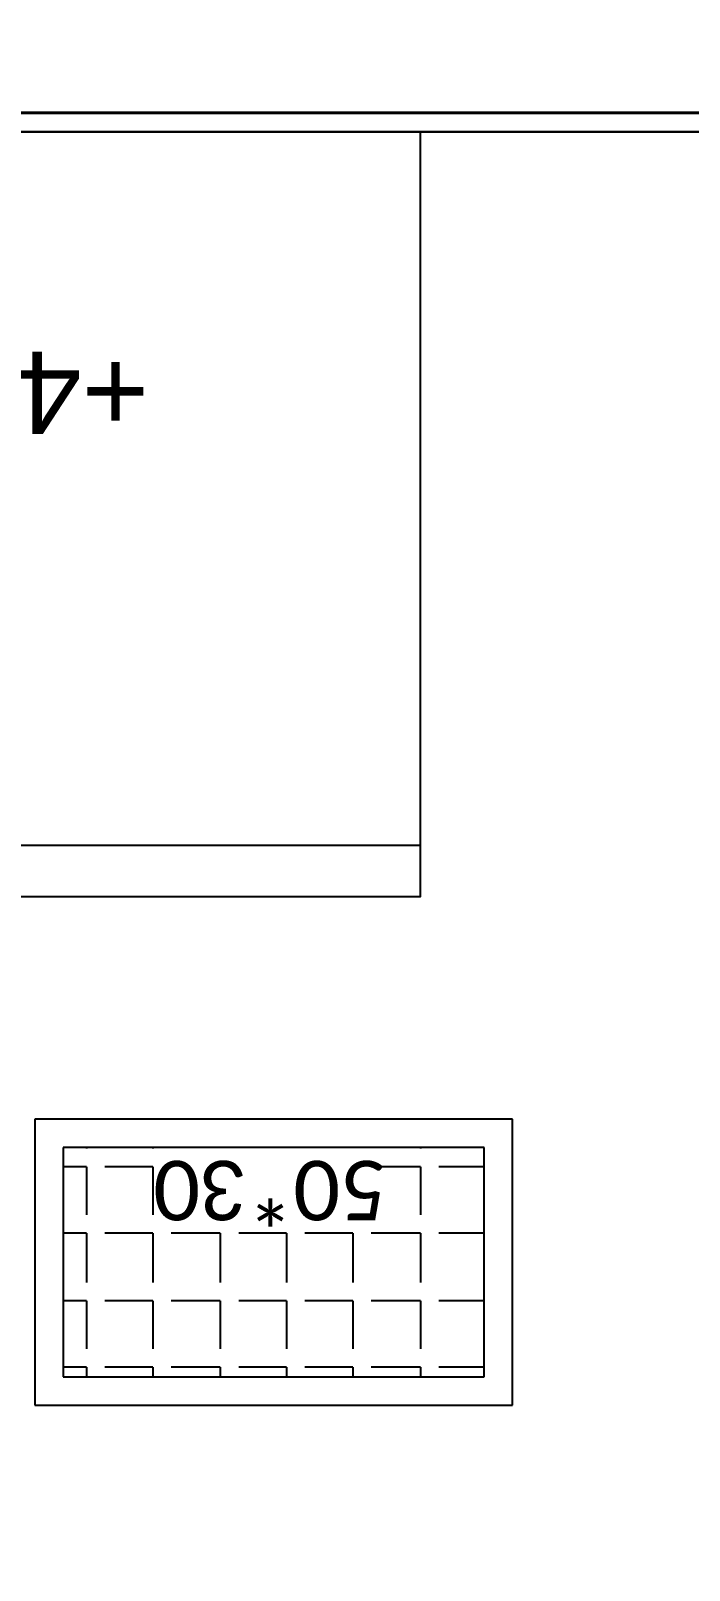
# Model space of a CAD drawing. Header units: millimetres. Extents: x 933584 to 974011, y 4545988 to 4553664.
# Drawn here: x 940020.9 to 940089.8, y 4547063.2 to 4547224.1 of the extents above; entities that cross this region are included whole.
import ezdxf

# ---------------------------------------------------------------- set-up
doc = ezdxf.new("R2010")
doc.units = ezdxf.units.MM
doc.linetypes.add('568_AVN_KES_01$0$HIDDEN', pattern=[0.375, 0.25, -0.125])
doc.layers.get('0').update_dxf_attribs({"color": 255})
for name, color, linetype in [('0-EST-MEA', 10, 'Continuous'), ('0-LNS-SPL', 13, '568_AVN_KES_01$0$HIDDEN'), ('8-KBT-KEQ', 4, 'Continuous')]:
    doc.layers.add(name, color=color, linetype=linetype)
doc.layers.add('2-SPS-IBW', color=5, linetype='Continuous', lineweight=40)
doc.styles.add('Arial$001H0', font='arial.ttf')
doc.styles.add('Calibri$001H0', font='calibri.ttf')

msp = doc.modelspace()

# ---------------------------------------------------------------- linework, layer by layer
at = {"color": 9, "linetype": 'Continuous', "lineweight": -2, "true_color": 0xbababa}
for p, q in [((940071.27, 4547110.31), (940021.33, 4547110.31)), ((940021.33, 4547110.31), (940021.33, 4547080.4)), ((940071.27, 4547080.4), (940071.27, 4547110.31)), ((940068.31, 4547107.36), (940024.28, 4547107.36)), ((940024.28, 4547107.36), (940024.28, 4547083.36)), ((940026.72, 4547107.36), (940026.72, 4547107.23)), ((940033.65, 4547107.36), (940033.65, 4547107.23)), ((940061.64, 4547107.36), (940061.64, 4547107.23)), ((940068.31, 4547083.36), (940068.31, 4547107.36)), ((940026.72, 4547105.31), (940024.28, 4547105.31)), ((940026.72, 4547105.31), (940026.72, 4547100.3)), ((940033.65, 4547105.31), (940028.65, 4547105.31)), ((940033.65, 4547105.31), (940033.65, 4547100.3)), ((940061.64, 4547105.31), (940056.5, 4547105.31)), ((940061.64, 4547105.31), (940061.64, 4547100.3)), ((940068.31, 4547105.31), (940063.56, 4547105.31)), ((940026.72, 4547098.38), (940024.28, 4547098.38)), ((940026.72, 4547098.38), (940026.72, 4547093.24)), ((940033.65, 4547098.38), (940028.65, 4547098.38)), ((940033.65, 4547098.38), (940033.65, 4547093.24)), ((940040.71, 4547098.38), (940035.58, 4547098.38)), ((940040.71, 4547098.38), (940040.71, 4547093.24)), ((940047.65, 4547098.38), (940042.64, 4547098.38)), ((940047.65, 4547098.38), (940047.65, 4547093.24)), ((940054.58, 4547098.38), (940049.57, 4547098.38)), ((940054.58, 4547098.38), (940054.58, 4547093.24)), ((940061.64, 4547098.38), (940056.5, 4547098.38)), ((940061.64, 4547098.38), (940061.64, 4547093.24)), ((940068.31, 4547098.38), (940063.56, 4547098.38)), ((940026.72, 4547091.32), (940024.28, 4547091.32)), ((940026.72, 4547091.32), (940026.72, 4547086.31)), ((940033.65, 4547091.32), (940028.65, 4547091.32)), ((940033.65, 4547091.32), (940033.65, 4547086.31)), ((940040.71, 4547091.32), (940035.58, 4547091.32)), ((940040.71, 4547091.32), (940040.71, 4547086.31)), ((940047.65, 4547091.32), (940042.64, 4547091.32)), ((940047.65, 4547091.32), (940047.65, 4547086.31)), ((940054.58, 4547091.32), (940049.57, 4547091.32)), ((940054.58, 4547091.32), (940054.58, 4547086.31)), ((940061.64, 4547091.32), (940056.5, 4547091.32)), ((940061.64, 4547091.32), (940061.64, 4547086.31)), ((940068.31, 4547091.32), (940063.56, 4547091.32)), ((940026.72, 4547084.38), (940024.28, 4547084.38)), ((940024.28, 4547083.36), (940068.31, 4547083.36)), ((940026.72, 4547084.38), (940026.72, 4547083.36)), ((940033.65, 4547084.38), (940028.65, 4547084.38)), ((940033.65, 4547084.38), (940033.65, 4547083.36)), ((940040.71, 4547084.38), (940035.58, 4547084.38)), ((940040.71, 4547084.38), (940040.71, 4547083.36)), ((940047.65, 4547084.38), (940042.64, 4547084.38)), ((940047.65, 4547084.38), (940047.65, 4547083.36)), ((940054.58, 4547084.38), (940049.57, 4547084.38)), ((940054.58, 4547084.38), (940054.58, 4547083.36)), ((940061.64, 4547084.38), (940056.5, 4547084.38)), ((940061.64, 4547084.38), (940061.64, 4547083.36)), ((940068.31, 4547084.38), (940063.56, 4547084.38)), ((940021.33, 4547080.4), (940071.27, 4547080.4))]:
    msp.add_line(p, q, dxfattribs=at)
at = {"layer": '0-EST-MEA'}
msp.add_lwpolyline([(939760.15, 4547503.22), (939754.59, 4547461.71), (939716.71, 4547475.68), (939716.71, 4547257.53), (939757.71, 4547257.53), (939757.71, 4546973.53), (939847.71, 4546973.53), (939847.71, 4547045.53), (939861.71, 4547045.53), (939861.71, 4546973.53), (940208.84, 4546973.53), (940208.84, 4547067.53), (940228.84, 4547067.53), (940228.84, 4547213.53), (939861.71, 4547213.53), (939861.71, 4547153.53), (939847.71, 4547153.53), (939847.71, 4547503.22)], close=True, dxfattribs=at)
at = {"layer": '0-LNS-SPL', "linetype": 'ByBlock', "ltscale": 0.5}
msp.add_lwpolyline([(939847.71, 4547328.03), (939847.71, 4547153.53), (939861.71, 4547153.53), (939861.71, 4547213.53), (940228.84, 4547213.53), (940228.84, 4547067.53), (940208.84, 4547067.53), (940208.84, 4546973.53), (939861.71, 4546973.53), (939861.71, 4547045.53), (939847.71, 4547045.53), (939847.71, 4546973.53), (939757.71, 4546973.53), (939757.71, 4547083.53)], dxfattribs=at)
at = {"layer": '2-SPS-IBW'}
msp.add_lwpolyline([(939849.71, 4547330.03), (939859.71, 4547330.03), (939859.71, 4547225.53), (940230.84, 4547225.53), (940230.84, 4547215.53), (939859.71, 4547215.53), (939859.71, 4547155.53), (939849.71, 4547155.53), (939849.71, 4547330.03)], dxfattribs=at)
at = {"layer": '8-KBT-KEQ'}
msp.add_lwpolyline([(939991.67, 4547138.95), (939991.67, 4547213.53), (940061.63, 4547213.53), (940061.63, 4547138.95), (940061.63, 4547133.56), (939991.67, 4547133.56), (939991.67, 4547138.95), (940061.63, 4547138.95)], dxfattribs=at)

# ---------------------------------------------------------------- texts
at = {"color": 9, "true_color": 0xbababa, "style": 'Calibri$001H0'}
msp.add_text('50*30', height=6.215, rotation=180, dxfattribs=at).set_placement((940058.17, 4547105.95))
at = {"layer": '8-KBT-KEQ', "style": 'Arial$001H0'}
msp.add_text('+4°', height=8.617, rotation=180, dxfattribs=at).set_placement((940033.26, 4547190.56))

doc.saveas('drawing.dxf')
